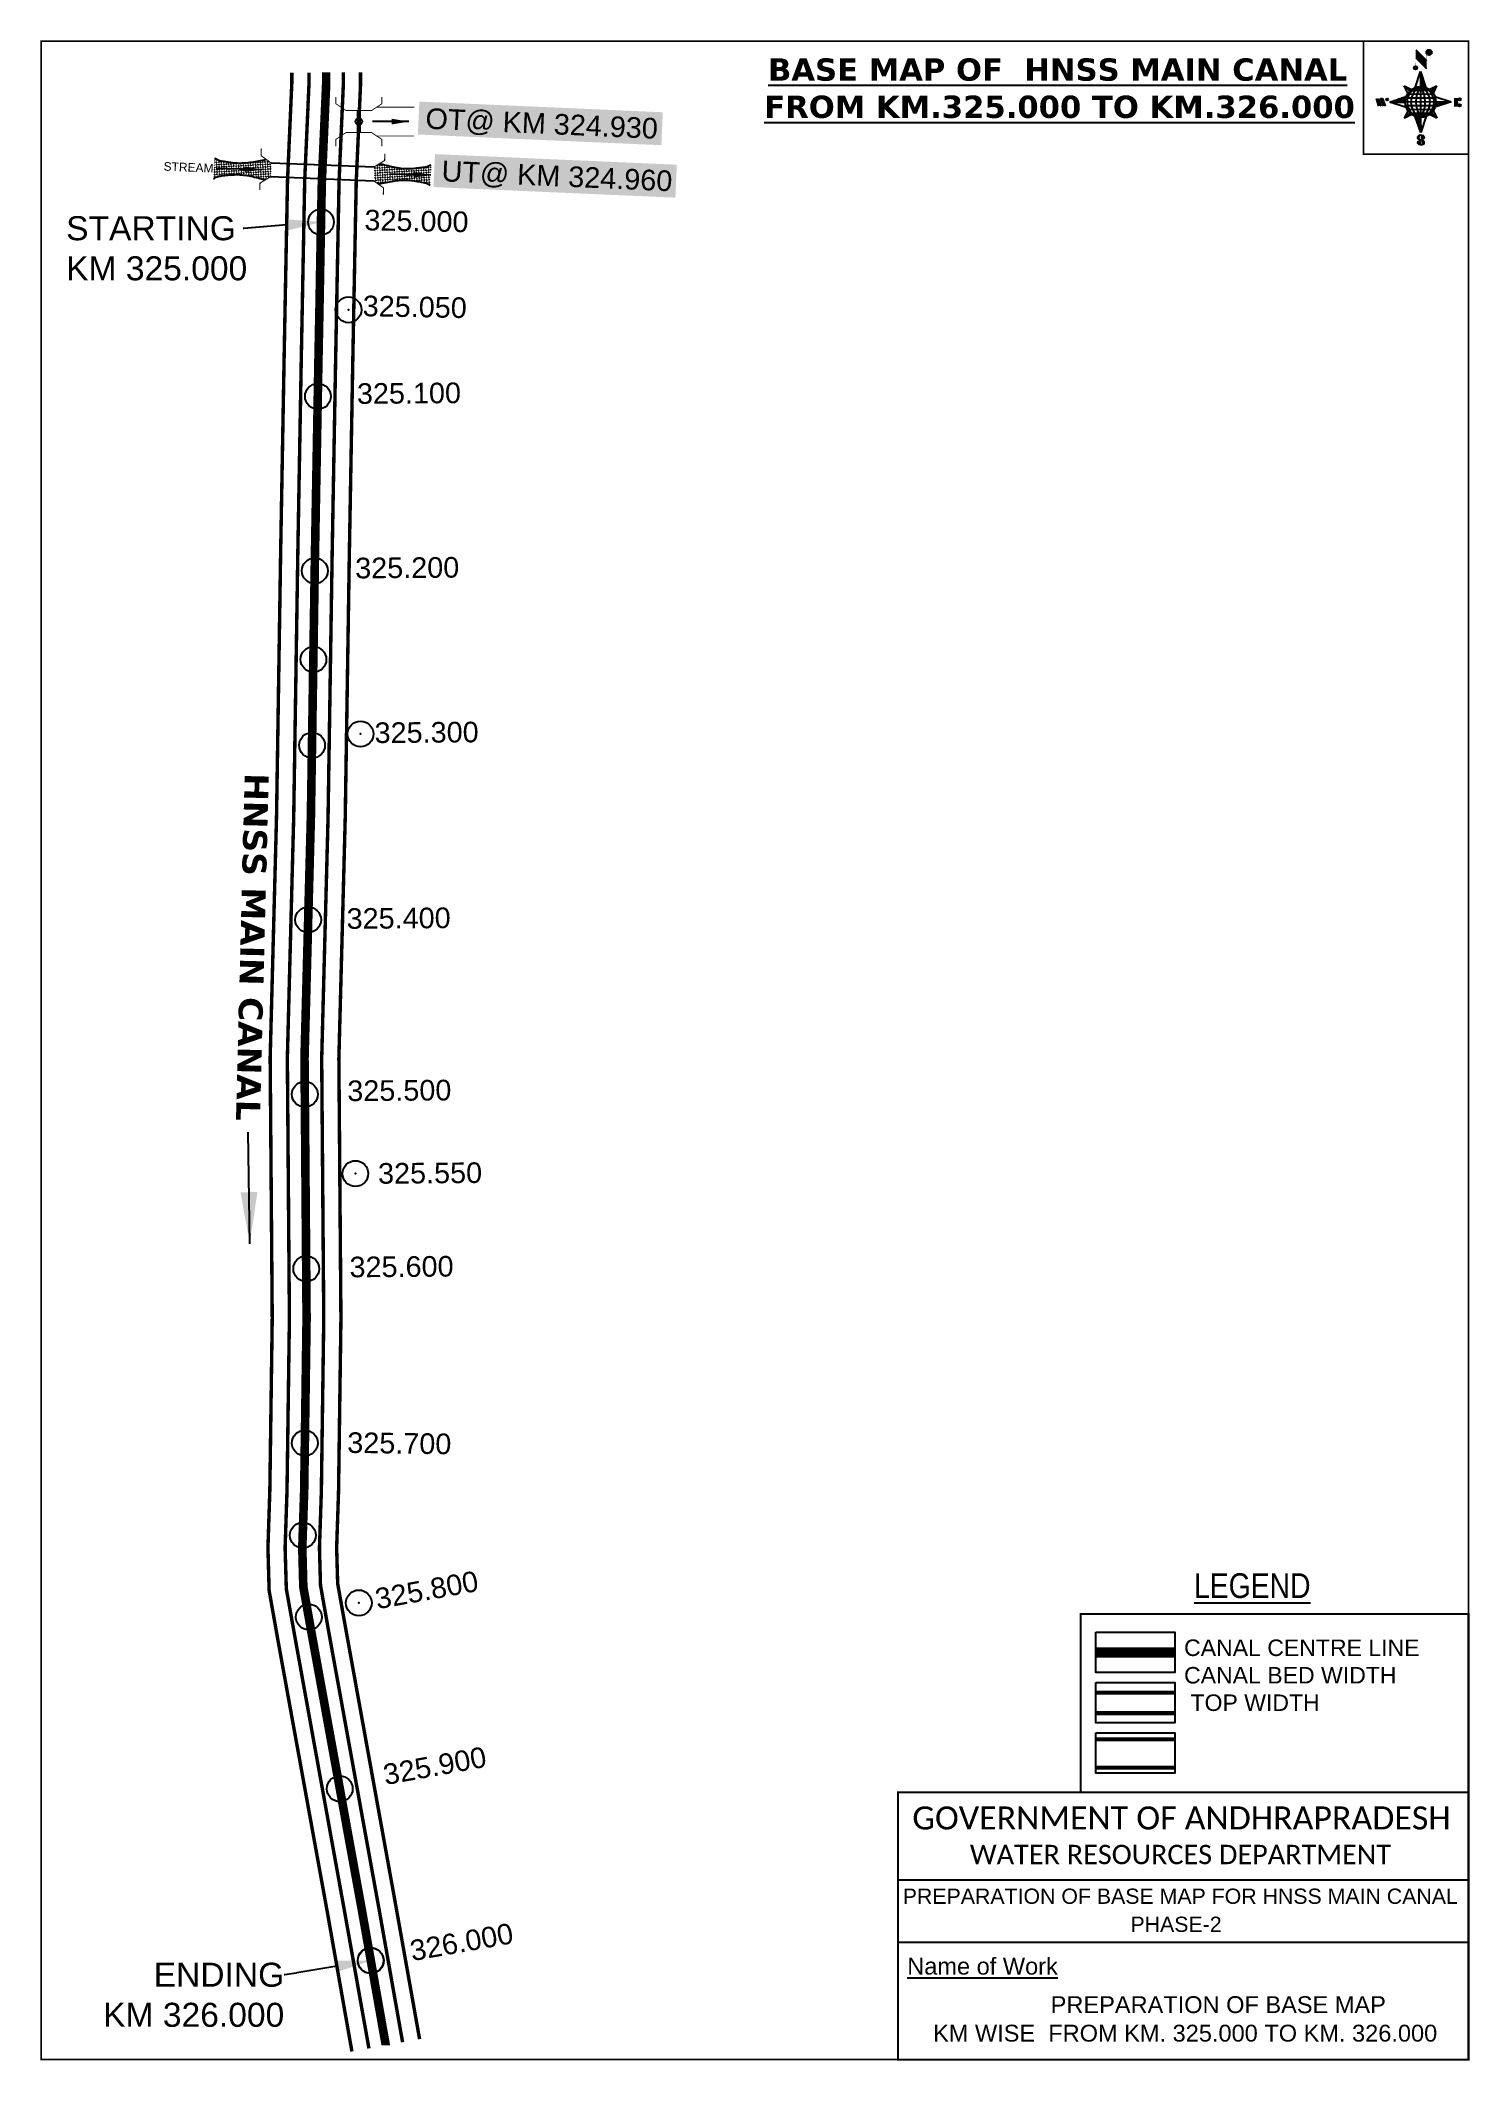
# Model space of a CAD drawing. Header units: inches. Extents: x 791142 to 791974, y 1567547 to 1568724.
import ezdxf
from ezdxf import colors
from ezdxf.entities.mleader import LeaderData, LeaderLine
from ezdxf.enums import TextEntityAlignment as Align
from ezdxf.math import Vec2, Vec3

# ---------------------------------------------------------------- set-up
doc = ezdxf.new("R2010")
doc.units = ezdxf.units.IN
doc.header["$LTSCALE"] = 15
doc.header["$MEASUREMENT"] = 0
doc.header["$PDMODE"] = 32
doc.header["$PDSIZE"] = 15
doc.linetypes.add('HIDDEN2', pattern=[0.1875, 0.125, -0.0625])
for name, color, linetype in [('AQUADUCT', 1, 'Continuous'), ('bord', 1, 'Continuous'), ('CANAL1', 7, 'Continuous'), ('CSMark', 72, 'Continuous'), ('DCBMS', 232, 'Continuous'), ('PAGE', 7, 'Continuous'), ('STRUCTURE', 5, 'Continuous'), ('TEXT', 6, 'Continuous')]:
    doc.layers.add(name, color=color, linetype=linetype)
doc.styles.add('ARIALN', font='ARIALN.TTF')
doc.styles.get("Standard").update_dxf_attribs({"font": 'arial.ttf'})
doc.dimstyles.get("Standard").update_dxf_attribs({"dimtxt": 20, "dimasz": 0.18, "dimexe": 0.18, "dimexo": 0.0625, "dimgap": 0.09, "dimtad": 0, "dimtih": 1, "dimtoh": 1, "dimdec": 4, "dimzin": 0, "dimdsep": 46, "dimtxsty": 'Standard', "dimcen": 0.09, "dimadec": 0, "dimazin": 0, "dimtfac": 1, "dimtdec": 4, "dimtofl": 0, "dimtmove": 0, "dimatfit": 3, "dimfxl": 1, "dimtolj": 1, "dimtzin": 0, "dimarcsym": 0})
pattern_1 = [(267.297113149, (-8720374.938, 50637915.138), (10.5367255337, -0.497431438), [])]
pattern_2 = [(357.297113149, (-8720374.938, 50637915.138), (0.497431438, 10.5367255337), [])]

# ---------------------------------------------------------------- blocks, each defined once
blk = doc.blocks.new('*X26')
at = {"color": 0, "linetype": 'Continuous'}
for p, q in [((6321.6, 240.5), (6322.3, 241.2)), ((6321.6, 240.3), (6322.3, 241)), ((6321.6, 240.1), (6322.3, 240.8)), ((6321.6, 239.9), (6322.4, 240.7)), ((6321.6, 239.8), (6322.4, 240.6)), ((6321.6, 239.6), (6322.5, 240.5)), ((6321.6, 239.4), (6322.5, 240.3)), ((6321.6, 239.2), (6322.6, 240.2)), ((6321.7, 239.1), (6322.6, 240.1)), ((6321.8, 240.8), (6322.4, 241.4)), ((6321.8, 239), (6322.7, 240)), ((6321.8, 239), (6322.8, 239.9)), ((6321.9, 238.9), (6322.9, 239.8)), ((6322, 238.8), (6323, 239.7)), ((6322.1, 241.3), (6322.4, 241.6)), ((6322.1, 238.7), (6323.1, 239.6)), ((6322.2, 238.6), (6323.1, 239.6)), ((6322.3, 238.5), (6323.2, 239.5)), ((6322.4, 238.5), (6323.3, 239.4)), ((6322.5, 238.4), (6323.4, 239.3)), ((6322.7, 238.4), (6323.6, 239.3)), ((6322.8, 238.3), (6323.7, 239.2)), ((6322.9, 238.3), (6323.8, 239.1)), ((6323.1, 238.2), (6323.9, 239.1)), ((6323.2, 238.2), (6324, 239)), ((6323.3, 238.2), (6324.2, 239)), ((6323.5, 238.1), (6324.3, 238.9)), ((6323.7, 238.1), (6324.4, 238.9)), ((6323.8, 238.1), (6324.6, 238.8)), ((6324.1, 238.2), (6324.7, 238.8)), ((6324.3, 238.3), (6324.9, 238.8)), ((6324.6, 238.3), (6325.1, 238.8)), ((6324.8, 238.4), (6325.2, 238.8)), ((6325.1, 238.5), (6325.4, 238.8)), ((6325.4, 238.6), (6325.6, 238.8))]:
    blk.add_line(p, q, dxfattribs=at)
blk = doc.blocks.new('*X25')
at = {"color": 0, "linetype": 'Continuous'}
for p, q in [((6324.4, 240.3), (6324.5, 240.4)), ((6324.6, 240.3), (6324.8, 240.5)), ((6324.7, 240.2), (6325, 240.5)), ((6324.8, 240.2), (6325.2, 240.6)), ((6325, 240.1), (6325.5, 240.6)), ((6325.1, 240.1), (6325.6, 240.6)), ((6325.2, 240), (6325.8, 240.6)), ((6325.3, 240), (6326, 240.6)), ((6325.4, 239.9), (6326.1, 240.6)), ((6325.5, 239.8), (6326.2, 240.5)), ((6325.6, 239.8), (6326.3, 240.5)), ((6325.7, 239.7), (6326.5, 240.4)), ((6325.9, 239.6), (6326.6, 240.3)), ((6326, 239.5), (6326.7, 240.3)), ((6326, 239.4), (6326.8, 240.2)), ((6326.1, 239.3), (6327, 240.2)), ((6326.2, 239.3), (6327.1, 240.1)), ((6326.3, 239.2), (6327.1, 240)), ((6326.4, 239.1), (6327.2, 239.9)), ((6326.5, 239), (6327.3, 239.8)), ((6326.5, 238.9), (6327.4, 239.7)), ((6326.6, 238.8), (6327.5, 239.6)), ((6326.7, 238.7), (6327.5, 239.5)), ((6326.8, 238.6), (6327.6, 239.4)), ((6326.8, 238.5), (6327.7, 239.3)), ((6326.8, 236.5), (6327.4, 237)), ((6326.9, 238.3), (6327.8, 239.2)), ((6326.9, 238.2), (6327.9, 239.1)), ((6326.9, 236.8), (6327.6, 237.4)), ((6327, 238.1), (6327.8, 239)), ((6327, 237.9), (6327.8, 238.8)), ((6327, 237.8), (6327.8, 238.6)), ((6327, 237.6), (6327.8, 238.4)), ((6327, 237.4), (6327.8, 238.2)), ((6327, 237.3), (6327.8, 238)), ((6327, 237.1), (6327.8, 237.9))]:
    blk.add_line(p, q, dxfattribs=at)
blk = doc.blocks.new('H')
at = {"layer": 'bord', "extrusion": (0.000427885, 0.004792, 0.999988)}
h = blk.add_hatch(dxfattribs=at)
h.set_pattern_fill('LINE', color=8, scale=84.387686, angle=-2.7029, style=0)
h.set_pattern_definition(pattern_2)
h.paths.add_polyline_path([(-492, 786, -0.090992), (-448, 775), (-486, 912)])
h = blk.add_hatch(dxfattribs=at)
h.set_pattern_fill('LINE', color=8, scale=84.387686, angle=-92.7029, style=0)
h.set_pattern_definition(pattern_1)
h.paths.add_polyline_path([(-625, 665, -0.090992), (-615, 710), (-751, 671)])
h = blk.add_hatch(dxfattribs=at)
h.set_pattern_fill('LINE', color=8, scale=84.387686, angle=-2.7029, style=0)
h.set_pattern_definition(pattern_2)
h.paths.add_polyline_path([(-504, 533, -0.090992), (-549, 543), (-510, 406)])
h = blk.add_hatch(dxfattribs=at)
h.set_pattern_fill('LINE', color=8, scale=84.387686, angle=-92.7029, style=0)
h.set_pattern_definition(pattern_1)
h.paths.add_polyline_path([(-246, 647), (-372, 653, -0.090992), (-382, 609)])
for p, q in [((-519, 1020, -1217), (-435, 927, -1216)), ((-516, 1087, -1217), (-432, 994, -1217)), ((-538, 774, -1216), (-487, 906, -1216)), ((-487, 906, -1216), (-493, 780, -1216)), ((-487, 906, -1216), (-448, 769, -1216)), ((-865, 701, -1215), (-847, 638, -1215)), ((-847, 700, -1215), (-829, 637, -1215)), ((-829, 699, -1215), (-811, 636, -1215)), ((-829, 699, -1215), (-811, 698, -1215)), ((-811, 698, -1215), (-794, 635, -1215)), ((-752, 665, -1215), (-615, 704, -1215)), ((-627, 794, -1216), (-567, 760, -1216)), ((-627, 794, -1216), (-584, 747, -1215)), ((-599, 731, -1215), (-627, 794, -1216)), ((-421, 753, -1216), (-359, 781, -1216)), ((-359, 781, -1216), (-405, 739, -1216)), ((-359, 781, -1216), (-392, 721, -1215)), ((-379, 693, -1215), (-246, 641, -1215)), ((-213, 669, -1215), (-217, 601, -1215)), ((-752, 665, -1215), (-625, 659, -1215)), ((-619, 614, -1215), (-752, 665, -1215)), ((-639, 526, -1214), (-606, 585, -1215)), ((-639, 526, -1214), (-593, 568, -1215)), ((-577, 553, -1215), (-639, 526, -1214)), ((-511, 400, -1214), (-549, 537, -1214)), ((-460, 533, -1215), (-511, 400, -1214)), ((-505, 527, -1214), (-511, 400, -1214)), ((-371, 513, -1214), (-431, 546, -1215)), ((-371, 513, -1214), (-414, 560, -1215)), ((-399, 576, -1215), (-371, 513, -1214)), ((-246, 641, -1215), (-383, 603, -1215)), ((-373, 647, -1215), (-246, 641, -1215)), ((-197, 600, -1215), (-194, 668, -1215))]:
    blk.add_line(p, q, dxfattribs=at)
at = {"layer": 'bord', "color": 8, "linetype": 'ByBlock', "extrusion": (0.000427885, 0.004792, 0.999988)}
for p, q in [((-375, 679, -1215), (-620, 691, -1215)), ((-386, 711, -1215), (-605, 722, -1215)), ((-411, 744, -1216), (-578, 752, -1216)), ((-493, 780, -1216), (-505, 527, -1214)), ((-373, 647, -1215), (-625, 659, -1215)), ((-378, 616, -1215), (-623, 628, -1215)), ((-392, 585, -1215), (-611, 595, -1215)), ((-420, 555, -1215), (-587, 562, -1215))]:
    blk.add_line(p, q, dxfattribs=at)
at = {"layer": 'bord', "extrusion": (0.000427885, 0.004792, 0.999988), "elevation": -1212}
for points, const_width in [([(-522, 960), (-516, 1093)], 1.61), ([(-434, 933), (-428, 1066)], 1.61), ([(-870, 707), (-846, 706)], 0.642), ([(-829, 643), (-821, 678)], 0.642), ([(-793, 641), (-782, 694)], 0.642), ([(-223, 676), (-174, 673)], 0.706), ([(-829, 643), (-855, 644)], 0.642), ([(-811, 642), (-784, 641)], 0.642), ([(-177, 605), (-226, 607)], 0.706), ([(-195, 645), (-185, 644)], 0.706)]:
    blk.add_lwpolyline(points, dxfattribs=dict(at, const_width=const_width))
for points, const_width in [([(-414, 1073, 1), (-398, 1058, 1)], 22.3), ([(-530, 950, 1), (-520, 939, 1)], 14.8), ([(-776, 697, 1), (-769, 690, 1)], 8.9), ([(-180, 618, 1), (-173, 611, 1)], 9.79), ([(-178, 667, 1), (-171, 660, 1)], 9.79), ([(-490, 362, 1), (-498, 369, 1)], 11.1), ([(-525, 322, 1), (-533, 329, 1)], 11.1)]:
    blk.add_lwpolyline(points, format="xyb", close=True, dxfattribs=dict(at, const_width=const_width))
for points in [[(-537, 317), (-531, 310), (-520, 307), (-505, 307), (-494, 310), (-486, 318), (-487, 326), (-491, 333), (-494, 336), (-503, 341), (-522, 347), (-530, 352), (-534, 355), (-537, 363), (-537, 373), (-530, 381), (-520, 384), (-504, 384), (-493, 380), (-487, 373)], [(-522, 348), (-526, 354), (-528, 361), (-528, 371), (-526, 375), (-521, 381), (-515, 384)], [(-505, 307), (-499, 312), (-497, 319), (-497, 327), (-501, 335), (-509, 343)]]:
    blk.add_lwpolyline(points, dxfattribs=at)
at = {"layer": 'bord', "extrusion": (0.000427885, 0.004792, 0.999988)}
for centre, radius in [((-406, 1065, -1212), 22.3), ((-525, 944, -1212), 14.8), ((-773, 694, -1212), 8.9), ((-498, 659, -1212), 127), ((-177, 615, -1212), 9.79), ((-174, 663, -1212), 9.79), ((-494, 365, -1212), 11.1), ((-529, 325, -1212), 11.1)]:
    blk.add_circle(centre, radius, dxfattribs=at)
at = {"layer": 'bord', "color": 8, "linetype": 'ByBlock', "extrusion": (0.000427885, 0.004792, 0.999988)}
for centre, radius, start, end in [((-482, 658, -1212), 128, 94.9254, 259.6691), ((-437, 656, -1212), 141, 113.2864, 241.308), ((-316, 651, -1212), 222, 142.5892, 212.0053), ((-560, 662, -1212), 141, 293.2864, 61.308), ((-681, 668, -1212), 222, 322.5892, 32.0053), ((-515, 660, -1212), 128, 274.9254, 79.6691)]:
    blk.add_arc(centre, radius, start, end, dxfattribs=at)
at = {"layer": 'bord', "extrusion": (0.000427885, 0.004792, 0.999988)}
for points in [[(-516, 1093, -1212), (-431, 1000, -1212), (-519, 1026, -1212), (-434, 933, -1212)], [(-864, 707, -1212), (-846, 706, -1212), (-846, 644, -1212), (-829, 643, -1212)], [(-829, 705, -1212), (-811, 704, -1212), (-811, 642, -1212), (-793, 641, -1212)], [(-193, 674, -1212), (-197, 606, -1212), (-213, 675, -1212), (-216, 607, -1212)]]:
    blk.add_solid(points, dxfattribs=at)
at = {"layer": 'bord', "extrusion": (0.000427885, 0.004792, 0.999988), "xscale": 7.977342409717546, "yscale": 7.977342408231451, "zscale": 7.977342408476333, "rotation": 138.0840426661453}
for name, p in [('*X25', (38301, -31929, -1212)), ('*X26', (38314, -31951, -1212))]:
    blk.add_blockref(name, p, dxfattribs=at)
blk = doc.blocks.new('UT')
at = {"layer": 'STRUCTURE'}
h = blk.add_hatch(dxfattribs=at)
h.set_pattern_fill('DASH', color=150, scale=8, angle=-39.6278, style=0)
h.set_pattern_definition([(320.372247933, (-4370.464, -6260.8811), (1.40800153113, 0.132407282), [1, -1])])
h.paths.add_polyline_path([(765163, 1700681.9), (765165.6, 1700680.6), (765167.2, 1700680.3), (765169.1, 1700680), (765172.4, 1700679.6), (765176.4, 1700679.3), (765179.5, 1700679.5), (765183.1, 1700679.9), (765187.7, 1700680.9), (765188.9, 1700681.2), (765193.1, 1700682.2), (765196.1, 1700680.2), (765196.1, 1700672.2), (765193.1, 1700670.2), (765190.5, 1700670.8), (765188.1, 1700671.3), (765185.5, 1700671.8), (765183.6, 1700672.1), (765181, 1700672.5), (765180.3, 1700672.5), (765178.5, 1700672.6), (765176.7, 1700672.6), (765174.6, 1700672.5), (765172.5, 1700672.3), (765170.4, 1700672), (765168.5, 1700671.7), (765166.1, 1700671.2), (765165, 1700670.8), (765163, 1700669.7)])
h.paths.add_polyline_path([(765259.1, 1700682.2), (765256.1, 1700680.2), (765256.1, 1700672.2), (765259.1, 1700670.2), (765261.9, 1700671), (765264.4, 1700671.6), (765266.4, 1700672), (765269.1, 1700672.5), (765272.7, 1700673), (765276.1, 1700673.1), (765278.6, 1700672.9), (765281.2, 1700672.7), (765283.9, 1700672.3), (765286.4, 1700671.9), (765288, 1700671.3), (765289.2, 1700670.6), (765289.1, 1700682.7), (765287.6, 1700681.8), (765285.7, 1700681.2), (765283, 1700680.7), (765281.2, 1700680.4), (765276.7, 1700679.9), (765272.7, 1700679.9), (765268.7, 1700680.3), (765264.8, 1700681), (765261.2, 1700681.7)])
at = {"layer": 'STRUCTURE', "color": 150, "const_width": 0.628}
for points in [[(765190.1, 1700688.2), (765190.1, 1700684.2), (765196.1, 1700680.2), (765256.1, 1700680.2), (765262.1, 1700684.2), (765262.1, 1700688.2)], [(765190.1, 1700664.2), (765190.1, 1700668.2), (765196.1, 1700672.2), (765256.1, 1700672.2), (765262.1, 1700668.2), (765262.1, 1700664.2)]]:
    blk.add_lwpolyline(points, dxfattribs=at)
at = {"layer": 'STRUCTURE', "color": 150}
for points in [[(765196.1, 1700680.2), (765256.1, 1700680.2)], [(765196.1, 1700672.2), (765256.1, 1700672.2)], [(765196.1, 1700672.2), (765256.1, 1700672.2)]]:
    blk.add_lwpolyline(points, dxfattribs=at)
at = {"layer": 'STRUCTURE', "color": 0}
blk.add_circle((765226.1, 1700676.2), 1.89, dxfattribs=at)
at = {"layer": 'STRUCTURE', "color": 150}
for points in [[(765163, 1700681.9), (765164.4, 1700681.1), (765167.9, 1700680.2), (765171.2, 1700679.8), (765176.1, 1700679.4), (765184.7, 1700680.3), (765193.1, 1700682.2)], [(765289.1, 1700682.7), (765287.8, 1700681.9), (765284.3, 1700680.9), (765280.9, 1700680.4), (765276.1, 1700679.8), (765267.4, 1700680.5), (765259.1, 1700682.2)], [(765163, 1700669.7), (765164.3, 1700670.6), (765167.8, 1700671.6), (765171.2, 1700672.1), (765176, 1700672.6), (765184.7, 1700672), (765193.1, 1700670.2)], [(765289.2, 1700670.6), (765287.8, 1700671.4), (765284.2, 1700672.3), (765280.9, 1700672.7), (765276.1, 1700673.1), (765267.4, 1700672.2), (765259.1, 1700670.2)]]:
    blk.add_spline(points, degree=3, dxfattribs=at)
at = {"layer": 'STRUCTURE', "color": 0}
blk.add_text('STREAM', height=5, dxfattribs=at).set_placement((765148.2, 1700675.8), align=Align.MIDDLE_CENTER)
for points in [[(765190.9, 1700676), (765164.2, 1700675.8)], [(765289.3, 1700676.7), (765265.4, 1700676.4)]]:
    blk.add_leader(points, dimstyle='Standard', override={"dimasz": 10, "dimgap": 0.09, "dimtad": 0}, dxfattribs=at)
blk = doc.blocks.new('OT')
at = {"layer": 'STRUCTURE', "color": 190}
for points, const_width in [([(769775.2, 1706601.8), (769775.2, 1706597.8), (769769.2, 1706593.8), (769761.8, 1706593.8), (769754.4, 1706593.8), (769748.4, 1706597.8), (769748.4, 1706601.8)], 0.5), ([(769751.4, 1706595.8), (769729.4, 1706595.8)], 0.5), ([(769761.8, 1706593.8), (769761.8, 1706581)], 2.5), ([(769751.4, 1706579), (769729.4, 1706579)], 0.5), ([(769748.4, 1706573), (769748.4, 1706577), (769754.4, 1706581), (769761.8, 1706581), (769761.8, 1706581), (769761.8, 1706581), (769769.2, 1706581), (769775.2, 1706577), (769775.2, 1706573)], 0.5)]:
    blk.add_lwpolyline(points, dxfattribs=dict(at, const_width=const_width))
at = {"layer": 'STRUCTURE', "color": 0}
blk.add_circle((769761.8, 1706587.4), 1.87, dxfattribs=at)
blk.add_leader([(769732.6, 1706587.4), (769753.8, 1706587.4)], dimstyle='Standard', override={"dimasz": 10, "dimgap": 0.09, "dimtad": 0}, dxfattribs=at)

msp = doc.modelspace()

# ---------------------------------------------------------------- linework, layer by layer
at = {"layer": 'CANAL1', "color": 200, "const_width": 2}
for points in [[(791288, 1568705.1), (791288, 1568698.9), (791285.5, 1568642.5), (791283.5, 1568537.9), (791281.5, 1568425.9), (791279.1, 1568271.7), (791275.4, 1568131.4), (791276.6, 1567979.8), (791275.2, 1567879.5), (791274.1, 1567846.1), (791274.8, 1567821.2), (791279.9, 1567792.4), (791309.2, 1567631), (791323, 1567552.8)], [(791328, 1568705.3), (791328, 1568697.8), (791325.5, 1568641.3), (791323.5, 1568537.1), (791321.5, 1568425.2), (791319.1, 1568270.9), (791315.4, 1568131), (791316.6, 1567979.7), (791315.2, 1567878.6), (791314.1, 1567846), (791314.7, 1567825.3), (791319.3, 1567799.5), (791348.5, 1567638), (791362.4, 1567560)]]:
    msp.add_lwpolyline(points, dxfattribs=at)
at = {"layer": 'CANAL1', "color": 5, "const_width": 2}
for points in [[(791298, 1568705.1), (791298, 1568698.6), (791295.5, 1568642.2), (791293.5, 1568537.7), (791291.5, 1568425.7), (791289.1, 1568271.5), (791285.4, 1568131.3), (791286.6, 1567979.8), (791285.2, 1567879.3), (791284.1, 1567846.1), (791284.8, 1567822.2), (791289.8, 1567794.2), (791319, 1567632.7), (791332.9, 1567554.6)], [(791318, 1568705.2), (791318, 1568698.1), (791315.5, 1568641.6), (791313.5, 1568537.3), (791311.5, 1568425.4), (791309.1, 1568271.1), (791305.4, 1568131.1), (791306.6, 1567979.7), (791305.2, 1567878.8), (791304.1, 1567846), (791304.7, 1567824.3), (791309.4, 1567797.7), (791338.7, 1567636.2), (791352.5, 1567558.2)]]:
    msp.add_lwpolyline(points, dxfattribs=at)
at = {"layer": 'CANAL1', "color": 1, "linetype": 'HIDDEN2', "ltscale": 8, "const_width": 5}
msp.add_lwpolyline([(791308, 1568705.2), (791308, 1568698.4), (791305.5, 1568641.9), (791305, 1568618.1), (791304.8, 1568607.4), (791304.1, 1568568.2), (791303.5, 1568537.5), (791301.5, 1568425.6), (791299.1, 1568271.3), (791295.4, 1568131.2), (791296.6, 1567979.8), (791295.2, 1567879), (791294.1, 1567846), (791294.7, 1567823.3), (791299.6, 1567795.9), (791328.9, 1567634.5), (791334, 1567605.7), (791342.7, 1567556.5), (791342.7, 1567556.4)], dxfattribs=at)
at = {"layer": 'CANAL1', "color": 1, "linetype": 'HIDDEN2', "ltscale": 100, "const_width": 6, "elevation": -0.4}
msp.add_lwpolyline([(791802.1, 1567785.1), (791756.1, 1567785.1)], dxfattribs=at)
at = {"layer": 'CANAL1', "color": 5, "const_width": 2.4, "elevation": -0.4}
for points in [[(791802.1, 1567761.8), (791756.1, 1567761.8)], [(791802.1, 1567749.8), (791756.1, 1567749.8)]]:
    msp.add_lwpolyline(points, dxfattribs=at)
at = {"layer": 'CANAL1', "color": 200, "const_width": 2.4, "elevation": -0.4}
for points in [[(791802.1, 1567734.6), (791756.1, 1567734.6)], [(791802.1, 1567718.1), (791756.1, 1567718.1)]]:
    msp.add_lwpolyline(points, dxfattribs=at)
at = {"layer": 'CSMark', "color": 3}
for p in [(791305, 1568618.1), (791321, 1568567), (791303.2, 1568516.6), (791301.4, 1568415), (791300.6, 1568363.4), (791328, 1568320), (791299.8, 1568313.4), (791297.5, 1568211.8), (791295.6, 1568110.2), (791325, 1568064), (791296.4, 1568008.6), (791295.6, 1567907.1), (791294.4, 1567853.4), (791327, 1567814), (791297.9, 1567805.8), (791315.9, 1567705.8), (791333.9, 1567605.8), (791334, 1567605.7)]:
    msp.add_point(p, dxfattribs=at)
at = {"layer": 'PAGE', "const_width": 1}
msp.add_lwpolyline([(791973.1, 1567548.1), (791973.1, 1568723.4), (791142.1, 1568723.4), (791142.1, 1567548.1), (791973.1, 1567548.1)], dxfattribs=at)
at = {"layer": 'PAGE'}
for points, const_width in [([(791973.1, 1568723.4), (791912, 1568723.4), (791912, 1568657.6), (791973.1, 1568657.6)], 1), ([(791747.3, 1567807.5), (791973.1, 1567807.5), (791973.1, 1567703.7), (791747.3, 1567703.7)], 1.2), ([(791641, 1567703.7), (791973.1, 1567703.7), (791973.1, 1567548.1), (791641, 1567548.1)], 1.2)]:
    msp.add_lwpolyline(points, close=True, dxfattribs=dict(at, const_width=const_width))
at = {"layer": 'PAGE', "elevation": -0.4}
for points in [[(791756.1, 1567796.9), (791802.1, 1567796.9), (791802.1, 1567773.4), (791756.1, 1567773.4)], [(791756.1, 1567767.6), (791802.1, 1567767.6), (791802.1, 1567744.1), (791756.1, 1567744.1)], [(791756.1, 1567738.3), (791802.1, 1567738.3), (791802.1, 1567714.8), (791756.1, 1567714.8)]]:
    msp.add_lwpolyline(points, close=True, dxfattribs=at)
at = {"layer": 'PAGE'}
for points in [[(791641, 1567652.8), (791973.1, 1567652.8)], [(791641, 1567616.4), (791973.1, 1567616.4)]]:
    msp.add_lwpolyline(points, dxfattribs=at)

# ---------------------------------------------------------------- block references
at = {"layer": 'AQUADUCT', "color": 1, "xscale": 0.0703495379661093, "yscale": 0.07034953800030053, "zscale": 0.07034953795990817, "rotation": 3.078330607406165}
msp.add_blockref('H', (791982.7, 1568644, 85.4), dxfattribs=at)
at = {"layer": 'STRUCTURE', "color": 0}
for name, p, rotation in [('OT', (1561088.8, 3275264), 180), ('UT', (-39477.2, -100984.4), 357.7713266647377)]:
    msp.add_blockref(name, p, dxfattribs=dict(at, rotation=rotation))

# ---------------------------------------------------------------- texts
at = {"layer": 'CANAL1', "insert": (791274.6, 1568297.9), "char_height": 14, "width": 205.129, "attachment_point": 1, "rotation": 268.5571}
msp.add_mtext('\\pi0.96322;{\\fVerdana|b1|i0|c0|p34;HNSS MAIN CANAL}', dxfattribs=at)
at = {"layer": 'CSMark', "color": 1}
for s, rotation, p in [('325.000', 358.9297, (791330.3, 1568619.3)), ('325.050', 358.9297, (791329.3, 1568569.3)), ('325.100', 0.4399, (791325.9, 1568518.2)), ('325.200', 0.4399, (791324.9, 1568416.6)), ('325.300', 0.4399, (791336.2, 1568320.7)), ('325.400', 0.4399, (791319.9, 1568212.5)), ('325.500', 0.4399, (791320.3, 1568112.2)), ('325.550', 0.4399, (791338.2, 1568064.1)), ('325.600', 0.4399, (791321.6, 1568009.6)), ('325.700', 359.2076, (791320.3, 1567907.4)), ('325.800', 10.2698, (791336.7, 1567816.2)), ('325.900', 10.2698, (791341.4, 1567713.8)), ('326.000', 10.049, (791357, 1567611.3))]:
    msp.add_text(s, height=12, rotation=rotation, dxfattribs=at).set_placement(p, align=Align.MIDDLE_LEFT)
at = {"layer": 'PAGE', "extrusion": (0.000201441, 0.004807, 0.999988), "style": 'ARIALN'}
msp.add_text('%%ULEGEND', height=14.4, rotation=359.9999, dxfattribs=at).set_placement((791847.2, 1567805.2, 7695.8), align=Align.MIDDLE)
at = {"layer": 'PAGE', "extrusion": (0.000201441, 0.004807, 0.999988)}
for s, height, p in [('PREPARATION OF BASE MAP FOR HNSS MAIN CANAL', 8.878, (791643.7, 1567619.9, 7694.8)), ('%%UName of Work', 9.822, (791646.3, 1567578.7, 7693.5))]:
    msp.add_text(s, height=height, rotation=359.9999, dxfattribs=at).set_placement(p)
for s, height, p in [('PHASE-2', 8.88, (791802.8, 1567608, 7694.8)), ('PREPARATION OF BASE MAP', 9.822, (791827.4, 1567561.2, 7693.6)), ('KM WISE  FROM KM. 325.000 TO KM. 326.000', 9.822, (791808.1, 1567544.6, 7693.6))]:
    msp.add_text(s, height=height, rotation=359.9999, dxfattribs=at).set_placement(p, align=Align.MIDDLE_CENTER)
at = {"layer": 'PAGE', "extrusion": (0.000201441, 0.004807, 0.999988), "attachment_point": 1, "text_direction": (1, -1e-06, -0.000201)}
for s, insert, char_height, width in [('CANAL CENTRE LINE CANAL BED WIDTH {\\H2.3717x; }\\P TOP WIDTH{\\H1.9152x; }', (791807.5, 1567792.7, -0.4), 9.6, 168.926), ('\\pi3.5885;{\\fCalibri|b0|i0|c0|p34;\\H1.3333x;GOVERNMENT OF ANDHRAPRADESH\\P\\pi37.073;\\H0.83998x;WATER RESOURCES DEPARTMENT}', (791645.7, 1567695.5, -1.3), 10.059, 321.276)]:
    msp.add_mtext(s, dxfattribs=dict(at, insert=insert, char_height=char_height, width=width))
at = {"layer": 'STRUCTURE', "color": 5, "char_height": 12, "attachment_point": 1, "rotation": 357.4847, "bg_fill": 1, "box_fill_scale": 1.3, "bg_fill_color": 7, "bg_fill_true_color": 16777215, "bg_fill_transparency": 4390977}
for s, insert, width in [('\\pi0.46518;OT@ KM 324.930', (791365.7, 1568684.5), 134.674), ('\\pi0.71894;UT@ KM 324.960', (791374.8, 1568653.9), 133.741)]:
    msp.add_mtext(s, dxfattribs=dict(at, insert=insert, width=width))
at = {"layer": 'TEXT', "color": 1, "insert": (791543.5, 1568713.4), "char_height": 13, "width": 379.826, "attachment_point": 1}
msp.add_mtext('\\pi21.755;{\\fVerdana|b1|i0|c0|p34;\\LBASE MAP OF  HNSS MAIN CANAL \\P\\pi19.564;FROM KM.325.000 TO KM.326.000}', dxfattribs=at)

# ---------------------------------------------------------------- leaders
at = {"layer": 'CANAL1'}
msp.add_leader([(791263.5, 1568023.2), (791262.6, 1568088.2)], dimstyle='Standard', override={"dimasz": 30, "dimgap": 0.09, "dimtad": 0}, dxfattribs=at)
at = {"layer": 'DCBMS', "color": 5}
ml = msp.add_multileader_mtext('Standard', dxfattribs=at)
ml.set_content('STARTING\\PKM 325.000', color=5)
ml.set_leader_properties()
ml.build(insert=Vec2(0, 0))
ml.multileader.update_dxf_attribs({"dogleg_length": 0.36, "arrow_head_size": 20})
ctx = ml.context
ctx.base_point, ctx.char_height, ctx.arrow_head_size, ctx.landing_gap_size, ctx.plane_origin = Vec3(791156.5, 1568614.4), 14, 20, 0.09, Vec3(791327.4, 1568687.1)
notes = []
notes.append((ctx, [(0, (1, 1, 0), (791260.1, 1568614.4), (-1, 0), 0.36, [(0, [(791305, 1568618.1)], 0, [])])]))
ctx.mtext.insert, ctx.mtext.flow_direction = Vec3(791156.6, 1568621.5), 5
for ctx, leaders in notes:
    for number, flags, end, landing, length, lines in leaders:
        leader = LeaderData()
        leader.index, (leader.has_last_leader_line, leader.has_dogleg_vector, leader.attachment_direction) = number, flags
        leader.last_leader_point, leader.dogleg_vector, leader.dogleg_length = Vec3(end), Vec3(landing), length
        for number, points, colour, breaks in lines:
            line = LeaderLine()
            line.index, line.vertices, line.color, line.breaks = number, Vec3.list(points), colors.encode_raw_color(colour), breaks
            leader.lines.append(line)
        ctx.leaders.append(leader)

# ---------------------------------------------------------------- next in the draw order: leaders
ml = msp.add_multileader_mtext('Standard', dxfattribs=at)
ml.set_content('ENDING \\PKM 326.000', color=5)
ml.set_leader_properties()
ml.build(insert=Vec2(0, 0))
ml.multileader.update_dxf_attribs({"dogleg_length": 0.36, "arrow_head_size": 20})
ctx = ml.context
ctx.base_point, ctx.char_height, ctx.arrow_head_size, ctx.landing_gap_size, ctx.plane_origin = Vec3(791180.4, 1567597.4), 14, 20, 0.09, Vec3(791324.1, 1567809.7)
ctx.text_align_type = 2
notes = []
notes.append((ctx, [(0, (1, 1, 0), (791284, 1567597.4), (-1, 0), 0.36, [(0, [(791334, 1567605.7)], 0, [])])]))
ctx.mtext.insert, ctx.mtext.width, ctx.mtext.alignment, ctx.mtext.flow_direction = Vec3(791283.6, 1567604.5), 109.049, 3, 5
ctx.mtext.has_bg_fill, ctx.mtext.bg_color, ctx.mtext.bg_scale_factor, ctx.mtext.bg_transparency, ctx.mtext.use_window_bg_color = 1, -1027028792, 1.5, 0, 1
for ctx, leaders in notes:
    for number, flags, end, landing, length, lines in leaders:
        leader = LeaderData()
        leader.index, (leader.has_last_leader_line, leader.has_dogleg_vector, leader.attachment_direction) = number, flags
        leader.last_leader_point, leader.dogleg_vector, leader.dogleg_length = Vec3(end), Vec3(landing), length
        for number, points, colour, breaks in lines:
            line = LeaderLine()
            line.index, line.vertices, line.color, line.breaks = number, Vec3.list(points), colors.encode_raw_color(colour), breaks
            leader.lines.append(line)
        ctx.leaders.append(leader)

doc.saveas('drawing.dxf')
